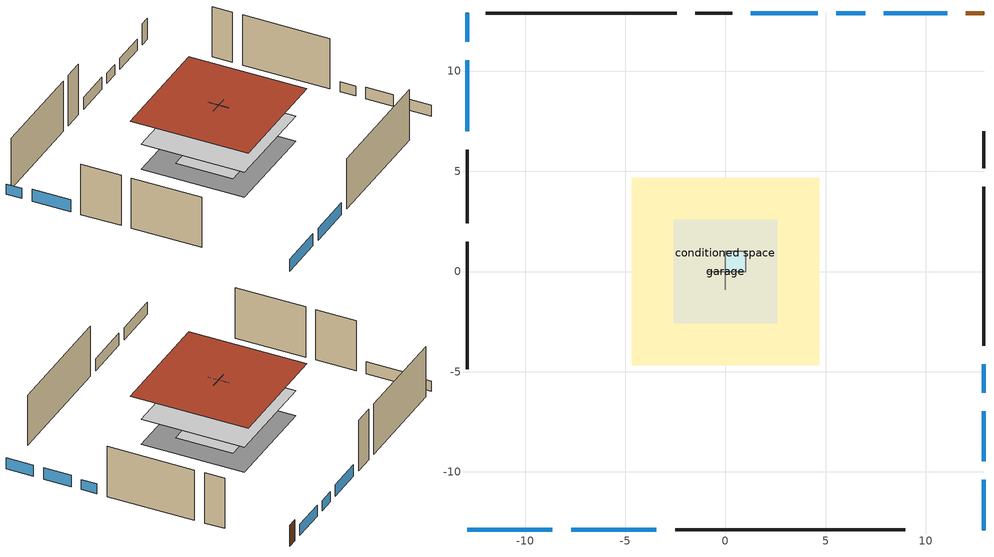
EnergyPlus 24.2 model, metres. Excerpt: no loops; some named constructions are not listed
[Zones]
conditioned space
 floor to garage (Floor1 construction): -2.59,-2.59 -2.59,2.59 2.59,2.59 2.59,-2.59 z0
 floor adiabatic (AdiabaticFloorConstruction): -4.69,-4.69 -4.69,4.69 4.69,4.69 4.69,-4.69 z2.44
 floor foundation (Slab2 construction): -4.69,-4.69 -4.69,4.69 4.69,4.69 4.69,-4.69 z0
 wall outside (AdiabaticWallConstruction 1): 12.9,12.89 11.98,12.89 z0:2.03
 wall outside (AdiabaticWallConstruction): -12.89,-12.89 -8.63,-12.89 / -7.71,-12.89 -3.45,-12.89 / -12.89,10.53 -12.89,7.01 z0:1.16; 12.89,-12.9 12.89,-10.4 / 12.89,-9.47 12.89,-6.97 z0:1.1; -12.89,12.9 -12.89,11.46 / 6.97,12.89 5.53,12.89 z0:0.98; 11.05,12.89 7.9,12.89 z0:1.07; 4.6,12.89 1.26,12.89 z0:1.13; 12.89,-6.04 12.89,-4.62 z0:0.95
 wall outside (Wall3 construction): -2.52,-12.89 8.96,-12.89 z0:4.88
 wall outside (Wall4 construction): -12.89,1.49 -12.89,-4.88 z0:4.88
 wall outside (Wall7 construction): -2.43,12.89 -11.97,12.89 z0:4.88
 wall outside (Wall8 construction): 12.89,-3.7 12.89,4.23 z0:4.88
 wall to garage (Wall5 construction): 0.91,0 -0.91,0 z0:4.88
 wall to garage (Wall6 construction): 0,0.91 0,-0.91 z0:4.88
 window (WindowConstruction): -12.89,-12.89 -8.64,-12.89 z0:1.16
 window (WindowConstruction 9): 12.89,-12.89 12.89,-10.4 z0:1.1
 window (WindowConstruction 1): -7.71,-12.89 -3.45,-12.89 z0:1.16
 window (WindowConstruction 2): -12.89,12.89 -12.89,11.46 z0:0.98
 window (WindowConstruction 3): -12.89,10.53 -12.89,7.01 z0:1.16
 window (WindowConstruction 4): 11.05,12.89 7.9,12.89 z0:1.07
 window (WindowConstruction 5): 6.97,12.89 5.53,12.89 z0:0.98
 window (WindowConstruction 6): 4.6,12.89 1.26,12.89 z0:1.13
 window (WindowConstruction 7): 12.89,-9.47 12.89,-6.97 z0:1.1
 window (WindowConstruction 8): 12.89,-6.04 12.89,-4.63 z0:0.94
 door (Door): 12.89,12.89 11.98,12.89 z0:2.03
 ceiling adiabatic (AdiabaticFloorConstruction): 4.69,-4.69 4.69,4.69 -4.69,4.69 -4.69,-4.69 z2.44
 roof outside (Roof1 construction): -5.35,5.35 -5.35,-5.35 5.35,-5.35 5.35,5.35 z4.88
furnace airloop ret air zone
 floor adiabatic (AdiabaticConst): 0,0 0,1 1,1 1,0 z0
 wall adiabatic (AdiabaticConst): 0,1 0,0 1,0 1,1 0,1 z0:1
 ceiling adiabatic (AdiabaticConst): 1,0 1,1 0,1 0,0 z1
garage
 floor foundation (Slab1 construction): -2.59,-2.59 -2.59,2.59 2.59,2.59 2.59,-2.59 z0
 wall outside (Wall1 construction): -12.89,6.08 -12.89,2.42 z0:4.88
 wall outside (Wall2 construction): 0.33,12.89 -1.5,12.89 z0:4.88
 wall outside (Wall9 construction): 12.89,5.16 12.89,6.99 z0:4.88
[Material] Roughness=Rough; Thermal Absorptance=0.9
Name | Thickness {m} | Conductivity {W/m-K} | Density {kg/m3} | Specific Heat {J/kg-K} | Solar Absorptance | Visible Absorptance
floor covering | 0.0127 | 0.0433444 | 54.468 | 1339.84 | 0.6 | 0.6
floor stud and cavity | 0.1397 | 0.923637 | 92.3553 | 1139.71 | 0.7 | 0.7
gypsum board | 0.0127 | 0.160291 | 801 | 837.4 | 0.6 | 0.6
osb sheathing 0.5 in. 1; osb sheathing 0.5 in. 2 | 0.0127 | 0.115458 | 512.64 | 1214.23 | 0.7 | 0.7
osb sheathing 0.75 in. | 0.01905 | 0.115458 | 512.64 | 1214.23 | 0.7 | 0.7
wall stud and cavity 2 | 0.1397 | 0.335416 | 139.0536 | 1170.24 | 0.7 | 0.7
[Construction]
Floor1 construction Reversed: floor covering, osb sheathing 0.75 in., floor stud and cavity
Wall5 construction Reversed: gypsum board, wall stud and cavity 2, osb sheathing 0.5 in. 1
Wall6 construction Reversed: gypsum board, wall stud and cavity 2, osb sheathing 0.5 in. 2
[EnergyManagementSystem:OutputVariable] Update Frequency=ZoneTimestep
Name | EMS Variable | Type of Data in Variable | EMS Program or Subroutine | Units
loads_clg_skylights_solar_annual_outvar; loads_clg_skylights_solar_timeseries_outvar | loads_clg_skylights_solar | Summed | component_loads_program | J
loads_clg_floors_annual_outvar; loads_clg_floors_timeseries_outvar | loads_clg_floors | Summed | component_loads_program | J
loads_clg_slabs_annual_outvar; loads_clg_slabs_timeseries_outvar | loads_clg_slabs | Summed | component_loads_program | J
loads_clg_internal_mass_annual_outvar; loads_clg_internal_mass_timeseries_outvar | loads_clg_internal_mass | Summed | component_loads_program | J
loads_clg_infil_annual_outvar; loads_clg_infil_timeseries_outvar | loads_clg_infil | Summed | component_loads_program | J
loads_clg_natvent_annual_outvar; loads_clg_natvent_timeseries_outvar | loads_clg_natvent | Summed | component_loads_program | J
loads_clg_mechvent_annual_outvar; loads_clg_mechvent_timeseries_outvar | loads_clg_mechvent | Summed | component_loads_program | J
loads_clg_whf_annual_outvar; loads_clg_whf_timeseries_outvar | loads_clg_whf | Summed | component_loads_program | J
loads_clg_ducts_annual_outvar; loads_clg_ducts_timeseries_outvar | loads_clg_ducts | Summed | component_loads_program | J
loads_clg_intgains_annual_outvar; loads_clg_intgains_timeseries_outvar | loads_clg_intgains | Summed | component_loads_program | J
loads_clg_lighting_annual_outvar; loads_clg_lighting_timeseries_outvar | loads_clg_lighting | Summed | component_loads_program | J
loads_htg_tot_annual_outvar; loads_htg_tot_timeseries_outvar | loads_htg_tot | Summed | total_loads_program | J
loads_clg_tot_annual_outvar; loads_clg_tot_timeseries_outvar | loads_clg_tot | Summed | total_loads_program | J
total_infil_flow_rate_timeseries_outvar | total_infil_flow_rate | Averaged | total_airflows_program | m^3/s
total_mechvent_flow_rate_timeseries_outvar | total_mechvent_flow_rate | Averaged | total_airflows_program | m^3/s
total_natvent_flow_rate_timeseries_outvar | total_natvent_flow_rate | Averaged | total_airflows_program | m^3/s
total_whf_flow_rate_timeseries_outvar | total_whf_flow_rate | Averaged | total_airflows_program | m^3/s
[Schedule:Day:Interval]
cooling season schedule day; cooling season schedule day 2; cooling season schedule default day; natural vent schedule default day: No, 24:00, 0
cooling season schedule day 1; natural vent schedule day: No, 24:00, 1
[Schedule:Week:Daily]
cooling season schedule Week Rule - Jan1-May26: cooling season schedule day, cooling season schedule day, cooling season schedule day, cooling season schedule day, cooling season schedule day, cooling season schedule day, cooling season schedule day, cooling season schedule default day, cooling season schedule default day, cooling season schedule default day, cooling season schedule default day, cooling season schedule default day
cooling season schedule Week Rule - May27-Jun2: cooling season schedule day, cooling season schedule day, cooling season schedule day, cooling season schedule day, cooling season schedule day, cooling season schedule day 1, cooling season schedule day 1, cooling season schedule default day, cooling season schedule default day, cooling season schedule default day, cooling season schedule default day, cooling season schedule default day
cooling season schedule Week Rule - Jun3-Sep29: cooling season schedule day 1, cooling season schedule day 1, cooling season schedule day 1, cooling season schedule day 1, cooling season schedule day 1, cooling season schedule day 1, cooling season schedule day 1, cooling season schedule default day, cooling season schedule default day, cooling season schedule default day, cooling season schedule default day, cooling season schedule default day
cooling season schedule Week Rule - Sep30-Oct6: cooling season schedule day 1, cooling season schedule day 2, cooling season schedule day 2, cooling season schedule day 2, cooling season schedule day 2, cooling season schedule day 2, cooling season schedule day 2, cooling season schedule default day, cooling season schedule default day, cooling season schedule default day, cooling season schedule default day, cooling season schedule default day
cooling season schedule Week Rule - Oct7-Dec31: cooling season schedule day 2, cooling season schedule day 2, cooling season schedule day 2, cooling season schedule day 2, cooling season schedule day 2, cooling season schedule day 2, cooling season schedule day 2, cooling season schedule default day, cooling season schedule default day, cooling season schedule default day, cooling season schedule default day, cooling season schedule default day
natural vent schedule Week Rule - Jan1-Jan6: natural vent schedule day, natural vent schedule day, natural vent schedule default day, natural vent schedule day, natural vent schedule default day, natural vent schedule day, natural vent schedule default day, natural vent schedule default day, natural vent schedule default day, natural vent schedule default day, natural vent schedule default day, natural vent schedule default day
natural vent schedule Week Rule - Jan7-Dec31: natural vent schedule default day, natural vent schedule day, natural vent schedule default day, natural vent schedule day, natural vent schedule default day, natural vent schedule day, natural vent schedule default day, natural vent schedule default day, natural vent schedule default day, natural vent schedule default day, natural vent schedule default day, natural vent schedule default day
[Schedule:Year]
cooling season schedule: cooling season schedule Week Rule - Jan1-May26, 1, 1, 5, 26, cooling season schedule Week Rule - May27-Jun2, 5, 27, 6, 2, cooling season schedule Week Rule - Jun3-Sep29, 6, 3, 9, 29, cooling season schedule Week Rule - Sep30-Oct6, 9, 30, 10, 6, cooling season schedule Week Rule - Oct7-Dec31, 10, 7, 12, 31
natural vent schedule: natural vent schedule Week Rule - Jan1-Jan6, 1, 1, 1, 6, natural vent schedule Week Rule - Jan7-Dec31, 1, 7, 12, 31
